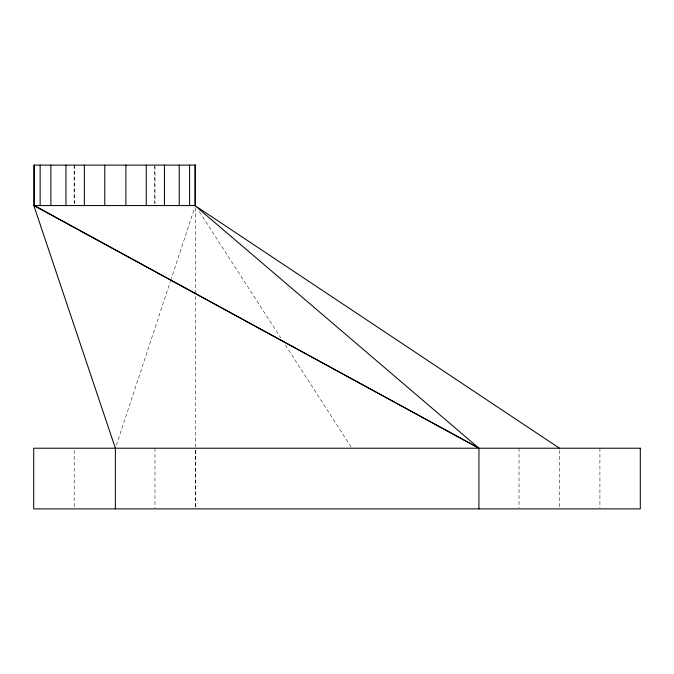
<?xml version="1.0" encoding="UTF-8"?>
<svg xmlns="http://www.w3.org/2000/svg" width="674" height="674" viewBox="0 0 674 674"><rect width="100%" height="100%" fill="white"/><g stroke="black" fill="none" stroke-linecap="round" stroke-linejoin="round"><path stroke-width="0.51" stroke-dasharray="3.37 2.53" d="M195.376 447.174L195.376 294.85M195.376 293.797L195.384 207.659M116.366 445.228L170.362 281.454M170.691 280.451L194.727 207.558M199.369 211.737L280.763 337.918M285.321 344.978L351.921 448.218M599.911 448.218L599.911 507.842M559.471 450.316L559.471 507.842M519.031 448.218L519.031 507.842M195.468 450.316L195.468 507.842M195.376 450.316L195.376 507.842M155.028 166.149L155.028 203.481M154.969 448.218L154.969 507.842M154.734 165.113L154.734 203.481M74.443 165.113L74.443 203.481M74.14 165.113L74.14 203.481M74.199 450.316L74.199 507.842"/><path stroke-width="1.01" d="M34.391 205.562L478.928 448.218L478.928 508.887M559.471 448.218L194.955 205.562L478.928 448.218L33.826 205.562L115.372 448.218L115.372 508.887M194.879 165.113L194.879 205.562M189.605 165.113L189.605 205.562M179.217 165.113L179.217 205.562M164.422 165.113L164.422 205.562M146.241 165.113L146.241 205.562M125.895 165.113L125.895 205.562M104.782 165.113L104.782 205.562M84.334 165.113L84.334 205.562M65.951 165.113L65.951 205.562M50.879 165.113L50.879 205.562M40.145 165.113L40.145 205.562M34.492 165.113L34.492 205.562M195.477 165.113L33.7 165.113L33.7 205.562L195.477 205.562L195.477 165.113M640.3 448.218L33.7 448.218L33.7 508.887L640.3 508.887L640.3 448.218"/></g></svg>
